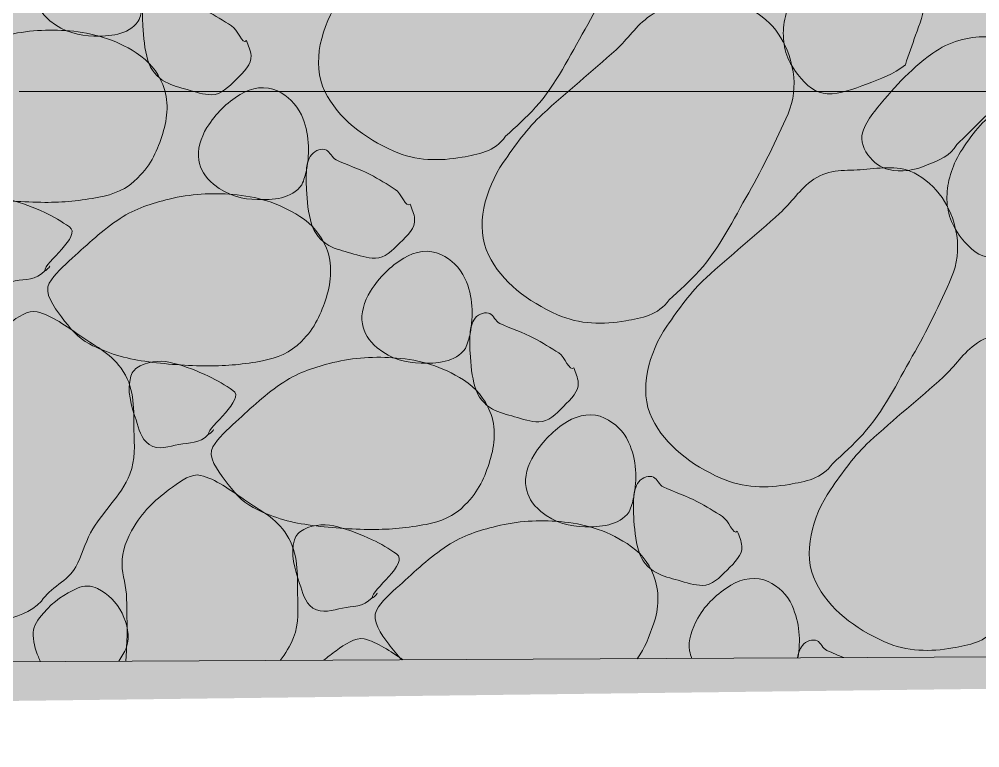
# Model space of a CAD drawing. Header units: feet. Extents: x 47819 to 50150, y 49272 to 50730.
# Drawn here: x 49366.97 to 49373.63, y 50323.34 to 50328.39 of the extents above; entities that cross this region are included whole.
import ezdxf

# ---------------------------------------------------------------- set-up
doc = ezdxf.new("R2010")
doc.units = ezdxf.units.FT
doc.header["$MEASUREMENT"] = 0
doc.linetypes.add('HIDDEN', pattern=[0.375, 0.25, -0.125])
doc.layers.add('GRID', color=254, linetype='HIDDEN')
doc.layers.add('SILT FENCE', color=200, linetype='Continuous')
doc.layers.add('Level 30', color=1, linetype='Continuous', lineweight=0)

msp = doc.modelspace()

# ---------------------------------------------------------------- linework, layer by layer
at = {"layer": 'GRID', "color": 252, "linetype": 'HIDDEN', "lineweight": 0, "ltscale": 33}
msp.add_line((47857.2219, 50327.8834), (50111.5419, 50327.8834), dxfattribs=at)
at = {"layer": 'Level 30', "color": 1, "linetype": 'Continuous', "lineweight": 0}
msp.add_line((49350.8131, 50323.8515), (49412.7562, 50324.1609), dxfattribs=at)
for points, knots in [([(49370.3406, 50327.5737), (49370.2661, 50327.4662), (49370.1486, 50327.448), (49370.0401, 50327.4288), (49369.8854, 50327.4014), (49369.7206, 50327.4022), (49369.5663, 50327.4712), (49369.3614, 50327.5628), (49369.1832, 50327.696), (49369.089, 50327.8849), (49368.9924, 50328.0787), (49369.0676, 50328.345), (49369.1916, 50328.5248), (49369.2743, 50328.6447), (49369.3569, 50328.7626), (49369.4638, 50328.8607), (49369.6311, 50329.0142), (49369.8064, 50329.1556), (49369.9729, 50329.3062), (49370.0554, 50329.3807), (49370.1075, 50329.4724), (49370.2098, 50329.543), (49370.3165, 50329.6167), (49370.4378, 50329.6014), (49370.5527, 50329.6102), (49370.6766, 50329.6197), (49370.8038, 50329.6476), (49370.9275, 50329.5749), (49371.0922, 50329.478), (49371.1737, 50329.317), (49371.1997, 50329.1541), (49371.2149, 50329.0592), (49371.2039, 50328.9538), (49371.1644, 50328.8642), (49371.0816, 50328.6766), (49370.9947, 50328.4948), (49370.8922, 50328.3162), (49370.7848, 50328.1293), (49370.6933, 50327.9357), (49370.5492, 50327.7753), (49370.484, 50327.7026), (49370.4119, 50327.6393), (49370.3406, 50327.5737)], [0, 0, 0, 0, 0.050597, 0.050597, 0.050597, 0.122728, 0.122728, 0.122728, 0.218507, 0.218507, 0.218507, 0.316787, 0.316787, 0.316787, 0.38235, 0.38235, 0.38235, 0.484937, 0.484937, 0.484937, 0.535738, 0.535738, 0.535738, 0.588733, 0.588733, 0.588733, 0.645816, 0.645816, 0.645816, 0.721809, 0.721809, 0.721809, 0.766098, 0.766098, 0.766098, 0.85889, 0.85889, 0.85889, 0.956017, 0.956017, 0.956017, 1, 1, 1, 1]), ([(49367.7964, 50328.3714), (49367.7269, 50328.2728), (49367.591, 50328.2656), (49367.4888, 50328.2688), (49367.3874, 50328.272), (49367.2859, 50328.2923), (49367.1848, 50328.3749), (49367.1235, 50328.425), (49367.0927, 50328.4805), (49367.0823, 50328.5411), (49367.0697, 50328.6134), (49367.0937, 50328.6952), (49367.1388, 50328.7673), (49367.2017, 50328.8678), (49367.2728, 50328.9369), (49367.3686, 50328.9971), (49367.4451, 50329.0452), (49367.5487, 50329.0608), (49367.6267, 50329.0219), (49367.6975, 50328.9867), (49367.758, 50328.9326), (49367.7929, 50328.8557), (49367.8498, 50328.7302), (49367.8527, 50328.5973), (49367.8283, 50328.4739), (49367.8214, 50328.4393), (49367.811, 50328.4053), (49367.7964, 50328.3714)], [0, 0, 0, 0, 0.135954, 0.135954, 0.135954, 0.270983, 0.270983, 0.270983, 0.352857, 0.352857, 0.352857, 0.450656, 0.450656, 0.450656, 0.586933, 0.586933, 0.586933, 0.695652, 0.695652, 0.695652, 0.79419, 0.79419, 0.79419, 0.954985, 0.954985, 0.954985, 1, 1, 1, 1]), ([(49373.1111, 50328.0701), (49373.027, 50328.0018), (49372.9375, 50327.9736), (49372.8424, 50327.9358), (49372.7535, 50327.9005), (49372.6593, 50327.866), (49372.5701, 50327.8686), (49372.4922, 50327.8709), (49372.4259, 50327.9254), (49372.3651, 50328.003), (49372.2857, 50328.1041), (49372.2605, 50328.2059), (49372.2661, 50328.307), (49372.2718, 50328.4109), (49372.3046, 50328.5145), (49372.3721, 50328.6181), (49372.4492, 50328.7363), (49372.5333, 50328.8512), (49372.6408, 50328.8798), (49372.7442, 50328.9073), (49372.869, 50328.8222), (49372.9767, 50328.749), (49373.0844, 50328.6757), (49373.24, 50328.6189), (49373.2419, 50328.505), (49373.2431, 50328.4299), (49373.2074, 50328.3501), (49373.1818, 50328.2752), (49373.1583, 50328.2068), (49373.1337, 50328.1387), (49373.1111, 50328.0701)], [0, 0, 0, 0, 0.099321, 0.099321, 0.099321, 0.192025, 0.192025, 0.192025, 0.273076, 0.273076, 0.273076, 0.378794, 0.378794, 0.378794, 0.48747, 0.48747, 0.48747, 0.61146, 0.61146, 0.61146, 0.73063, 0.73063, 0.73063, 0.849753, 0.849753, 0.849753, 0.928287, 0.928287, 0.928287, 1, 1, 1, 1]), ([(49368.546, 50328.237), (49368.5599, 50328.2037), (49368.5743, 50328.1683), (49368.5778, 50328.1345), (49368.5841, 50328.073), (49368.5276, 50328.0211), (49368.4753, 50327.9683), (49368.4217, 50327.9142), (49368.37, 50327.8624), (49368.3056, 50327.8622), (49368.2497, 50327.8621), (49368.1918, 50327.8813), (49368.1358, 50327.8976), (49368.0839, 50327.9127), (49368.0334, 50327.924), (49367.9838, 50327.9506), (49367.925, 50327.9822), (49367.8826, 50328.0364), (49367.8636, 50328.0991), (49367.8394, 50328.1789), (49367.8329, 50328.2587), (49367.8283, 50328.3395), (49367.8257, 50328.3842), (49367.8256, 50328.4291), (49367.8283, 50328.4739), (49367.8304, 50328.5111), (49367.8385, 50328.5458), (49367.8636, 50328.58), (49367.8877, 50328.6128), (49367.9386, 50328.6255), (49367.9661, 50328.6118), (49367.9905, 50328.5996), (49368.0055, 50328.5582), (49368.0333, 50328.5446), (49368.1089, 50328.5077), (49368.1941, 50328.4821), (49368.2702, 50328.4421), (49368.3296, 50328.4108), (49368.387, 50328.3746), (49368.4434, 50328.3395), (49368.4841, 50328.3143), (49368.5186, 50328.2057), (49368.546, 50328.237)], [0, 0, 0, 0, 0.046192, 0.046192, 0.046192, 0.130206, 0.130206, 0.130206, 0.216316, 0.216316, 0.216316, 0.290904, 0.290904, 0.290904, 0.360184, 0.360184, 0.360184, 0.442388, 0.442388, 0.442388, 0.546946, 0.546946, 0.546946, 0.604754, 0.604754, 0.604754, 0.652861, 0.652861, 0.652861, 0.699053, 0.699053, 0.699053, 0.739929, 0.739929, 0.739929, 0.850992, 0.850992, 0.850992, 0.93761, 0.93761, 0.93761, 1, 1, 1, 1]), ([(49371.4741, 50326.4403), (49371.3996, 50326.3327), (49371.2821, 50326.3145), (49371.1736, 50326.2953), (49371.0189, 50326.2679), (49370.8541, 50326.2687), (49370.6998, 50326.3377), (49370.4949, 50326.4294), (49370.3167, 50326.5625), (49370.2225, 50326.7514), (49370.1259, 50326.9452), (49370.2011, 50327.2115), (49370.3251, 50327.3913), (49370.4077, 50327.5112), (49370.4904, 50327.6291), (49370.5973, 50327.7272), (49370.7646, 50327.8807), (49370.9399, 50328.0221), (49371.1064, 50328.1727), (49371.1889, 50328.2472), (49371.241, 50328.3389), (49371.3433, 50328.4095), (49371.45, 50328.4832), (49371.5713, 50328.4679), (49371.6862, 50328.4767), (49371.81, 50328.4862), (49371.9373, 50328.5141), (49372.061, 50328.4414), (49372.2257, 50328.3445), (49372.3072, 50328.1835), (49372.3332, 50328.0206), (49372.3484, 50327.9257), (49372.3374, 50327.8203), (49372.2979, 50327.7307), (49372.2151, 50327.5431), (49372.1282, 50327.3613), (49372.0256, 50327.1827), (49371.9183, 50326.9958), (49371.8268, 50326.8022), (49371.6827, 50326.6418), (49371.6175, 50326.5691), (49371.5454, 50326.5058), (49371.4741, 50326.4403)], [0, 0, 0, 0, 0.050597, 0.050597, 0.050597, 0.122728, 0.122728, 0.122728, 0.218507, 0.218507, 0.218507, 0.316787, 0.316787, 0.316787, 0.38235, 0.38235, 0.38235, 0.484937, 0.484937, 0.484937, 0.535738, 0.535738, 0.535738, 0.588733, 0.588733, 0.588733, 0.645816, 0.645816, 0.645816, 0.721809, 0.721809, 0.721809, 0.766098, 0.766098, 0.766098, 0.85889, 0.85889, 0.85889, 0.956017, 0.956017, 0.956017, 1, 1, 1, 1]), ([(49367.7929, 50327.2859), (49367.7162, 50327.2054), (49367.6239, 50327.1706), (49367.5242, 50327.1516), (49367.3993, 50327.1278), (49367.2745, 50327.1154), (49367.1494, 50327.1162), (49367.0022, 50327.1172), (49366.8548, 50327.1275), (49366.7075, 50327.1481), (49366.5744, 50327.1667), (49366.4497, 50327.2029), (49366.3257, 50327.2683), (49366.242, 50327.3124), (49366.1897, 50327.3786), (49366.1312, 50327.4557), (49366.0775, 50327.5265), (49366.007, 50327.6232), (49366.0463, 50327.689), (49366.0836, 50327.7513), (49366.1461, 50327.8078), (49366.2054, 50327.8622), (49366.3144, 50327.9622), (49366.4136, 50328.0558), (49366.5378, 50328.138), (49366.6427, 50328.2075), (49366.7577, 50328.2425), (49366.8772, 50328.2724), (49367.0222, 50328.3086), (49367.1731, 50328.3159), (49367.3191, 50328.3042), (49367.4798, 50328.2912), (49367.6313, 50328.2487), (49367.7823, 50328.1522), (49367.8709, 50328.0955), (49367.9285, 50328.0234), (49367.9661, 50327.933), (49368.0108, 50327.8257), (49368.0004, 50327.7014), (49367.9661, 50327.5935), (49367.9305, 50327.4813), (49367.8893, 50327.3794), (49367.7929, 50327.2859)], [0, 0, 0, 0, 0.060327, 0.060327, 0.060327, 0.135919, 0.135919, 0.135919, 0.224896, 0.224896, 0.224896, 0.305284, 0.305284, 0.305284, 0.359513, 0.359513, 0.359513, 0.409373, 0.409373, 0.409373, 0.456607, 0.456607, 0.456607, 0.543329, 0.543329, 0.543329, 0.616633, 0.616633, 0.616633, 0.70561, 0.70561, 0.70561, 0.803499, 0.803499, 0.803499, 0.860951, 0.860951, 0.860951, 0.929109, 0.929109, 0.929109, 1, 1, 1, 1]), ([(49373.4667, 50327.5165), (49373.4264, 50327.4374), (49373.3408, 50327.4085), (49373.2617, 50327.375), (49373.1768, 50327.3391), (49373.0816, 50327.3213), (49372.9965, 50327.3432), (49372.9399, 50327.3578), (49372.8923, 50327.3913), (49372.8515, 50327.4458), (49372.8111, 50327.4997), (49372.7984, 50327.5669), (49372.8197, 50327.619), (49372.8378, 50327.6631), (49372.8648, 50327.7056), (49372.8975, 50327.7463), (49373.0226, 50327.9017), (49373.1311, 50328.0278), (49373.3006, 50328.1493), (49373.4149, 50328.2313), (49373.5478, 50328.2666), (49373.6683, 50328.2625), (49373.744, 50328.2598), (49373.8161, 50328.2213), (49373.8839, 50328.1529), (49373.9353, 50328.101), (49373.9559, 50328.0176), (49373.9157, 50327.9726), (49373.8806, 50327.9331), (49373.8439, 50327.8946), (49373.8061, 50327.8559), (49373.693, 50327.7398), (49373.5799, 50327.6249), (49373.4667, 50327.5165)], [0, 0, 0, 0, 0.081972, 0.081972, 0.081972, 0.169857, 0.169857, 0.169857, 0.228285, 0.228285, 0.228285, 0.286248, 0.286248, 0.286248, 0.335334, 0.335334, 0.335334, 0.522907, 0.522907, 0.522907, 0.649504, 0.649504, 0.649504, 0.729114, 0.729114, 0.729114, 0.789367, 0.789367, 0.789367, 0.842044, 0.842044, 0.842044, 1, 1, 1, 1]), ([(49368.9299, 50327.2379), (49368.8604, 50327.1394), (49368.7245, 50327.1321), (49368.6223, 50327.1353), (49368.5209, 50327.1385), (49368.4194, 50327.1588), (49368.3183, 50327.2414), (49368.257, 50327.2915), (49368.2262, 50327.347), (49368.2158, 50327.4076), (49368.2032, 50327.4799), (49368.2272, 50327.5618), (49368.2723, 50327.6338), (49368.3352, 50327.7343), (49368.4063, 50327.8034), (49368.5021, 50327.8637), (49368.5786, 50327.9117), (49368.6821, 50327.9273), (49368.7602, 50327.8884), (49368.831, 50327.8532), (49368.8915, 50327.7991), (49368.9264, 50327.7222), (49368.9833, 50327.5967), (49368.9862, 50327.4639), (49368.9617, 50327.3404), (49368.9549, 50327.3058), (49368.9445, 50327.2718), (49368.9299, 50327.2379)], [0, 0, 0, 0, 0.135954, 0.135954, 0.135954, 0.270983, 0.270983, 0.270983, 0.352857, 0.352857, 0.352857, 0.450656, 0.450656, 0.450656, 0.586933, 0.586933, 0.586933, 0.695652, 0.695652, 0.695652, 0.79419, 0.79419, 0.79419, 0.954985, 0.954985, 0.954985, 1, 1, 1, 1]), ([(49374.2445, 50326.9366), (49374.1605, 50326.8683), (49374.071, 50326.8401), (49373.9758, 50326.8023), (49373.887, 50326.767), (49373.7928, 50326.7325), (49373.7036, 50326.7351), (49373.6257, 50326.7374), (49373.5594, 50326.7919), (49373.4985, 50326.8695), (49373.4192, 50326.9706), (49373.394, 50327.0725), (49373.3996, 50327.1735), (49373.4053, 50327.2774), (49373.4381, 50327.381), (49373.5056, 50327.4846), (49373.5827, 50327.6028), (49373.6668, 50327.7177), (49373.7743, 50327.7463), (49373.8777, 50327.7738), (49374.0024, 50327.6887), (49374.1102, 50327.6155), (49374.2179, 50327.5423), (49374.3735, 50327.4854), (49374.3754, 50327.3715), (49374.3766, 50327.2964), (49374.3409, 50327.2166), (49374.3153, 50327.1417), (49374.2918, 50327.0733), (49374.2672, 50327.0053), (49374.2445, 50326.9366)], [0, 0, 0, 0, 0.099321, 0.099321, 0.099321, 0.192025, 0.192025, 0.192025, 0.273076, 0.273076, 0.273076, 0.378794, 0.378794, 0.378794, 0.48747, 0.48747, 0.48747, 0.61146, 0.61146, 0.61146, 0.73063, 0.73063, 0.73063, 0.849753, 0.849753, 0.849753, 0.928287, 0.928287, 0.928287, 1, 1, 1, 1]), ([(49369.6795, 50327.1035), (49369.6934, 50327.0702), (49369.7078, 50327.0348), (49369.7113, 50327.001), (49369.7175, 50326.9396), (49369.6611, 50326.8876), (49369.6088, 50326.8348), (49369.5551, 50326.7807), (49369.5035, 50326.7289), (49369.439, 50326.7287), (49369.3832, 50326.7286), (49369.3253, 50326.7478), (49369.2693, 50326.7641), (49369.2173, 50326.7792), (49369.1669, 50326.7905), (49369.1173, 50326.8171), (49369.0585, 50326.8487), (49369.0161, 50326.9029), (49368.9971, 50326.9656), (49368.9729, 50327.0454), (49368.9664, 50327.1252), (49368.9617, 50327.206), (49368.9592, 50327.2507), (49368.9591, 50327.2957), (49368.9617, 50327.3404), (49368.9639, 50327.3776), (49368.972, 50327.4123), (49368.9971, 50327.4465), (49369.0212, 50327.4793), (49369.0721, 50327.492), (49369.0996, 50327.4783), (49369.124, 50327.4661), (49369.139, 50327.4247), (49369.1668, 50327.4111), (49369.2424, 50327.3743), (49369.3276, 50327.3486), (49369.4037, 50327.3086), (49369.4631, 50327.2773), (49369.5204, 50327.2411), (49369.5769, 50327.206), (49369.6176, 50327.1808), (49369.6521, 50327.0722), (49369.6795, 50327.1035)], [0, 0, 0, 0, 0.046192, 0.046192, 0.046192, 0.130206, 0.130206, 0.130206, 0.216316, 0.216316, 0.216316, 0.290904, 0.290904, 0.290904, 0.360184, 0.360184, 0.360184, 0.442388, 0.442388, 0.442388, 0.546946, 0.546946, 0.546946, 0.604754, 0.604754, 0.604754, 0.652861, 0.652861, 0.652861, 0.699053, 0.699053, 0.699053, 0.739929, 0.739929, 0.739929, 0.850992, 0.850992, 0.850992, 0.93761, 0.93761, 0.93761, 1, 1, 1, 1]), ([(49372.6076, 50325.3068), (49372.533, 50325.1992), (49372.4156, 50325.181), (49372.3071, 50325.1618), (49372.1524, 50325.1344), (49371.9876, 50325.1352), (49371.8333, 50325.2042), (49371.6284, 50325.2959), (49371.4501, 50325.429), (49371.356, 50325.6179), (49371.2594, 50325.8117), (49371.3346, 50326.078), (49371.4585, 50326.2578), (49371.5412, 50326.3777), (49371.6239, 50326.4956), (49371.7308, 50326.5937), (49371.898, 50326.7472), (49372.0734, 50326.8886), (49372.2399, 50327.0392), (49372.3224, 50327.1137), (49372.3745, 50327.2054), (49372.4768, 50327.2761), (49372.5835, 50327.3497), (49372.7048, 50327.3344), (49372.8197, 50327.3432), (49372.9435, 50327.3527), (49373.0708, 50327.3806), (49373.1945, 50327.3079), (49373.3592, 50327.211), (49373.4406, 50327.05), (49373.4667, 50326.8871), (49373.4819, 50326.7922), (49373.4709, 50326.6868), (49373.4314, 50326.5972), (49373.3485, 50326.4096), (49373.2617, 50326.2278), (49373.1591, 50326.0492), (49373.0518, 50325.8623), (49372.9603, 50325.6687), (49372.8162, 50325.5083), (49372.7509, 50325.4356), (49372.6789, 50325.3723), (49372.6076, 50325.3068)], [0, 0, 0, 0, 0.050597, 0.050597, 0.050597, 0.122728, 0.122728, 0.122728, 0.218507, 0.218507, 0.218507, 0.316787, 0.316787, 0.316787, 0.38235, 0.38235, 0.38235, 0.484937, 0.484937, 0.484937, 0.535738, 0.535738, 0.535738, 0.588733, 0.588733, 0.588733, 0.645816, 0.645816, 0.645816, 0.721809, 0.721809, 0.721809, 0.766098, 0.766098, 0.766098, 0.85889, 0.85889, 0.85889, 0.956017, 0.956017, 0.956017, 1, 1, 1, 1]), ([(49368.9264, 50326.1525), (49368.8497, 50326.0719), (49368.7573, 50326.0371), (49368.6577, 50326.0181), (49368.5328, 50325.9943), (49368.408, 50325.9819), (49368.2829, 50325.9828), (49368.1357, 50325.9837), (49367.9882, 50325.994), (49367.841, 50326.0146), (49367.7079, 50326.0332), (49367.5832, 50326.0694), (49367.4591, 50326.1348), (49367.3755, 50326.1789), (49367.3232, 50326.2451), (49367.2647, 50326.3222), (49367.2109, 50326.393), (49367.1405, 50326.4898), (49367.1798, 50326.5555), (49367.2171, 50326.6178), (49367.2796, 50326.6743), (49367.3389, 50326.7287), (49367.4479, 50326.8287), (49367.5471, 50326.9223), (49367.6713, 50327.0045), (49367.7762, 50327.074), (49367.8912, 50327.109), (49368.0107, 50327.1389), (49368.1557, 50327.1751), (49368.3066, 50327.1825), (49368.4526, 50327.1707), (49368.6133, 50327.1578), (49368.7648, 50327.1152), (49368.9158, 50327.0187), (49369.0044, 50326.962), (49369.062, 50326.8899), (49369.0996, 50326.7995), (49369.1443, 50326.6922), (49369.1339, 50326.5679), (49369.0996, 50326.46), (49369.064, 50326.3478), (49369.0228, 50326.2459), (49368.9264, 50326.1525)], [0, 0, 0, 0, 0.060327, 0.060327, 0.060327, 0.135919, 0.135919, 0.135919, 0.224896, 0.224896, 0.224896, 0.305284, 0.305284, 0.305284, 0.359513, 0.359513, 0.359513, 0.409373, 0.409373, 0.409373, 0.456607, 0.456607, 0.456607, 0.543329, 0.543329, 0.543329, 0.616633, 0.616633, 0.616633, 0.70561, 0.70561, 0.70561, 0.803499, 0.803499, 0.803499, 0.860951, 0.860951, 0.860951, 0.929109, 0.929109, 0.929109, 1, 1, 1, 1]), ([(49367.1494, 50326.6425), (49367.0866, 50326.5751), (49367.0151, 50326.5853), (49366.9444, 50326.5718), (49366.8775, 50326.559), (49366.803, 50326.5272), (49366.7393, 50326.5718), (49366.6794, 50326.6137), (49366.6687, 50326.6792), (49366.6474, 50326.7415), (49366.6135, 50326.8403), (49366.5819, 50326.9479), (49366.612, 50327.0455), (49366.6214, 50327.0759), (49366.6448, 50327.1005), (49366.6757, 50327.1162), (49366.7528, 50327.1555), (49366.8375, 50327.1553), (49366.9126, 50327.1339), (49366.9924, 50327.1112), (49367.0707, 50327.0819), (49367.1494, 50327.0455), (49367.2106, 50327.0172), (49367.2677, 50326.9817), (49367.3191, 50326.9465), (49367.4104, 50326.8842), (49367.1436, 50326.6959), (49367.1494, 50326.6425), (49367.1502, 50326.6356), (49367.1942, 50326.6766), (49367.1813, 50326.6743)], [0, 0, 0, 0, 0.103475, 0.103475, 0.103475, 0.201297, 0.201297, 0.201297, 0.293367, 0.293367, 0.293367, 0.439391, 0.439391, 0.439391, 0.484772, 0.484772, 0.484772, 0.598088, 0.598088, 0.598088, 0.7187, 0.7187, 0.7187, 0.812423, 0.812423, 0.812423, 0.978533, 0.978533, 0.978533, 1, 1, 1, 1]), ([(49370.0634, 50326.1044), (49369.9939, 50326.0059), (49369.858, 50325.9987), (49369.7558, 50326.0018), (49369.6544, 50326.005), (49369.5529, 50326.0253), (49369.4518, 50326.1079), (49369.3905, 50326.158), (49369.3597, 50326.2135), (49369.3492, 50326.2741), (49369.3367, 50326.3464), (49369.3607, 50326.4283), (49369.4058, 50326.5004), (49369.4687, 50326.6008), (49369.5397, 50326.6699), (49369.6356, 50326.7302), (49369.7121, 50326.7782), (49369.8156, 50326.7938), (49369.8937, 50326.7549), (49369.9645, 50326.7197), (49370.025, 50326.6657), (49370.0599, 50326.5887), (49370.1168, 50326.4632), (49370.1197, 50326.3304), (49370.0952, 50326.2069), (49370.0884, 50326.1723), (49370.078, 50326.1383), (49370.0634, 50326.1044)], [0, 0, 0, 0, 0.135954, 0.135954, 0.135954, 0.270983, 0.270983, 0.270983, 0.352857, 0.352857, 0.352857, 0.450656, 0.450656, 0.450656, 0.586933, 0.586933, 0.586933, 0.695652, 0.695652, 0.695652, 0.79419, 0.79419, 0.79419, 0.954985, 0.954985, 0.954985, 1, 1, 1, 1]), ([(49367.1268, 50324.3529), (49367.0494, 50324.2682), (49366.9503, 50324.2501), (49366.8546, 50324.215), (49366.7585, 50324.1798), (49366.6351, 50324.11), (49366.5505, 50324.1796), (49366.5086, 50324.2142), (49366.4979, 50324.265), (49366.4798, 50324.314), (49366.4554, 50324.3798), (49366.4275, 50324.4471), (49366.4303, 50324.512), (49366.4354, 50324.6286), (49366.5337, 50324.7379), (49366.5505, 50324.8585), (49366.5647, 50324.9601), (49366.5784, 50325.063), (49366.5823, 50325.166), (49366.5867, 50325.2791), (49366.5852, 50325.3924), (49366.5823, 50325.5055), (49366.5803, 50325.585), (49366.5522, 50325.6635), (49366.5505, 50325.7423), (49366.5486, 50325.8331), (49366.5834, 50325.9191), (49366.6354, 50326.004), (49366.7071, 50326.1213), (49366.7869, 50326.1943), (49366.9005, 50326.2762), (49366.9636, 50326.3216), (49367.0325, 50326.3724), (49367.095, 50326.3575), (49367.1982, 50326.3329), (49367.2986, 50326.257), (49367.399, 50326.1878), (49367.5091, 50326.112), (49367.6154, 50326.0658), (49367.6925, 50325.9439), (49367.776, 50325.8118), (49367.763, 50325.6739), (49367.7667, 50325.5373), (49367.7695, 50325.4363), (49367.7777, 50325.3325), (49367.7385, 50325.2332), (49367.6756, 50325.0741), (49367.5414, 50324.9684), (49367.4662, 50324.8266), (49367.4266, 50324.7519), (49367.4028, 50324.6646), (49367.3637, 50324.5898), (49367.313, 50324.4926), (49367.1817, 50324.4455), (49367.1268, 50324.3529)], [0, 0, 0, 0, 0.054316, 0.054316, 0.054316, 0.108799, 0.108799, 0.108799, 0.135821, 0.135821, 0.135821, 0.172146, 0.172146, 0.172146, 0.237422, 0.237422, 0.237422, 0.292461, 0.292461, 0.292461, 0.352873, 0.352873, 0.352873, 0.395413, 0.395413, 0.395413, 0.444368, 0.444368, 0.444368, 0.51201, 0.51201, 0.51201, 0.549525, 0.549525, 0.549525, 0.611502, 0.611502, 0.611502, 0.679424, 0.679424, 0.679424, 0.752988, 0.752988, 0.752988, 0.80734, 0.80734, 0.80734, 0.894432, 0.894432, 0.894432, 0.940374, 0.940374, 0.940374, 1, 1, 1, 1]), ([(49370.813, 50325.97), (49370.8268, 50325.9367), (49370.8413, 50325.9013), (49370.8448, 50325.8675), (49370.851, 50325.8061), (49370.7945, 50325.7541), (49370.7422, 50325.7013), (49370.6886, 50325.6472), (49370.637, 50325.5954), (49370.5725, 50325.5953), (49370.5167, 50325.5951), (49370.4588, 50325.6143), (49370.4028, 50325.6306), (49370.3508, 50325.6457), (49370.3003, 50325.657), (49370.2508, 50325.6836), (49370.192, 50325.7152), (49370.1496, 50325.7694), (49370.1306, 50325.8321), (49370.1064, 50325.9119), (49370.0999, 50325.9917), (49370.0952, 50326.0726), (49370.0927, 50326.1172), (49370.0926, 50326.1622), (49370.0952, 50326.2069), (49370.0974, 50326.2441), (49370.1055, 50326.2788), (49370.1306, 50326.313), (49370.1547, 50326.3458), (49370.2056, 50326.3585), (49370.2331, 50326.3448), (49370.2575, 50326.3326), (49370.2725, 50326.2912), (49370.3003, 50326.2776), (49370.3759, 50326.2408), (49370.4611, 50326.2151), (49370.5372, 50326.1751), (49370.5965, 50326.1438), (49370.6539, 50326.1076), (49370.7104, 50326.0726), (49370.7511, 50326.0473), (49370.7856, 50325.9387), (49370.813, 50325.97)], [0, 0, 0, 0, 0.046192, 0.046192, 0.046192, 0.130206, 0.130206, 0.130206, 0.216316, 0.216316, 0.216316, 0.290904, 0.290904, 0.290904, 0.360184, 0.360184, 0.360184, 0.442388, 0.442388, 0.442388, 0.546946, 0.546946, 0.546946, 0.604754, 0.604754, 0.604754, 0.652861, 0.652861, 0.652861, 0.699053, 0.699053, 0.699053, 0.739929, 0.739929, 0.739929, 0.850992, 0.850992, 0.850992, 0.93761, 0.93761, 0.93761, 1, 1, 1, 1]), ([(49373.7411, 50324.1733), (49373.6665, 50324.0657), (49373.5491, 50324.0475), (49373.4406, 50324.0283), (49373.2859, 50324.0009), (49373.1211, 50324.0017), (49372.9668, 50324.0707), (49372.7619, 50324.1624), (49372.5836, 50324.2955), (49372.4895, 50324.4844), (49372.3929, 50324.6782), (49372.4681, 50324.9446), (49372.592, 50325.1243), (49372.6747, 50325.2442), (49372.7574, 50325.3621), (49372.8643, 50325.4602), (49373.0315, 50325.6137), (49373.2069, 50325.7551), (49373.3734, 50325.9057), (49373.4559, 50325.9802), (49373.508, 50326.0719), (49373.6103, 50326.1426), (49373.717, 50326.2162), (49373.8383, 50326.201), (49373.9532, 50326.2097), (49374.077, 50326.2192), (49374.2043, 50326.2471), (49374.328, 50326.1744), (49374.4927, 50326.0775), (49374.5741, 50325.9165), (49374.6002, 50325.7536), (49374.6154, 50325.6587), (49374.6044, 50325.5533), (49374.5649, 50325.4637), (49374.482, 50325.2761), (49374.3952, 50325.0943), (49374.2926, 50324.9157), (49374.1853, 50324.7288), (49374.0938, 50324.5352), (49373.9497, 50324.3748), (49373.8844, 50324.3021), (49373.8124, 50324.2389), (49373.7411, 50324.1733)], [0, 0, 0, 0, 0.050597, 0.050597, 0.050597, 0.122728, 0.122728, 0.122728, 0.218507, 0.218507, 0.218507, 0.316787, 0.316787, 0.316787, 0.38235, 0.38235, 0.38235, 0.484937, 0.484937, 0.484937, 0.535738, 0.535738, 0.535738, 0.588733, 0.588733, 0.588733, 0.645816, 0.645816, 0.645816, 0.721809, 0.721809, 0.721809, 0.766098, 0.766098, 0.766098, 0.85889, 0.85889, 0.85889, 0.956017, 0.956017, 0.956017, 1, 1, 1, 1]), ([(49370.0599, 50325.019), (49369.9832, 50324.9384), (49369.8908, 50324.9036), (49369.7912, 50324.8846), (49369.6663, 50324.8608), (49369.5415, 50324.8484), (49369.4164, 50324.8493), (49369.2692, 50324.8503), (49369.1217, 50324.8605), (49368.9745, 50324.8811), (49368.8414, 50324.8997), (49368.7167, 50324.9359), (49368.5926, 50325.0013), (49368.509, 50325.0454), (49368.4566, 50325.1116), (49368.3982, 50325.1887), (49368.3444, 50325.2595), (49368.274, 50325.3563), (49368.3133, 50325.422), (49368.3506, 50325.4843), (49368.4131, 50325.5408), (49368.4724, 50325.5953), (49368.5814, 50325.6952), (49368.6806, 50325.7888), (49368.8048, 50325.871), (49368.9097, 50325.9405), (49369.0247, 50325.9755), (49369.1442, 50326.0054), (49369.2892, 50326.0416), (49369.4401, 50326.049), (49369.5861, 50326.0372), (49369.7468, 50326.0243), (49369.8983, 50325.9817), (49370.0493, 50325.8852), (49370.1379, 50325.8285), (49370.1955, 50325.7564), (49370.2331, 50325.666), (49370.2778, 50325.5587), (49370.2674, 50325.4344), (49370.2331, 50325.3266), (49370.1975, 50325.2143), (49370.1563, 50325.1124), (49370.0599, 50325.019)], [0, 0, 0, 0, 0.060327, 0.060327, 0.060327, 0.135919, 0.135919, 0.135919, 0.224896, 0.224896, 0.224896, 0.305284, 0.305284, 0.305284, 0.359513, 0.359513, 0.359513, 0.409373, 0.409373, 0.409373, 0.456607, 0.456607, 0.456607, 0.543329, 0.543329, 0.543329, 0.616633, 0.616633, 0.616633, 0.70561, 0.70561, 0.70561, 0.803499, 0.803499, 0.803499, 0.860951, 0.860951, 0.860951, 0.929109, 0.929109, 0.929109, 1, 1, 1, 1]), ([(49368.2829, 50325.509), (49368.2201, 50325.4416), (49368.1486, 50325.4518), (49368.0779, 50325.4383), (49368.011, 50325.4255), (49367.9365, 50325.3938), (49367.8728, 50325.4383), (49367.8129, 50325.4802), (49367.8022, 50325.5457), (49367.7809, 50325.608), (49367.747, 50325.7068), (49367.7154, 50325.8144), (49367.7455, 50325.912), (49367.7549, 50325.9424), (49367.7783, 50325.967), (49367.8092, 50325.9828), (49367.8863, 50326.022), (49367.971, 50326.0218), (49368.046, 50326.0004), (49368.1259, 50325.9777), (49368.2042, 50325.9485), (49368.2829, 50325.912), (49368.3441, 50325.8837), (49368.4012, 50325.8482), (49368.4526, 50325.813), (49368.5438, 50325.7507), (49368.2771, 50325.5624), (49368.2829, 50325.509), (49368.2837, 50325.5021), (49368.3277, 50325.5431), (49368.3147, 50325.5408)], [0, 0, 0, 0, 0.103475, 0.103475, 0.103475, 0.201297, 0.201297, 0.201297, 0.293367, 0.293367, 0.293367, 0.439391, 0.439391, 0.439391, 0.484772, 0.484772, 0.484772, 0.598088, 0.598088, 0.598088, 0.7187, 0.7187, 0.7187, 0.812423, 0.812423, 0.812423, 0.978533, 0.978533, 0.978533, 1, 1, 1, 1]), ([(49371.1969, 50324.9709), (49371.1274, 50324.8724), (49370.9915, 50324.8652), (49370.8893, 50324.8684), (49370.7879, 50324.8715), (49370.6864, 50324.8918), (49370.5853, 50324.9744), (49370.524, 50325.0245), (49370.4932, 50325.08), (49370.4827, 50325.1406), (49370.4702, 50325.2129), (49370.4942, 50325.2948), (49370.5393, 50325.3669), (49370.6022, 50325.4673), (49370.6732, 50325.5364), (49370.7691, 50325.5967), (49370.8456, 50325.6447), (49370.9491, 50325.6603), (49371.0272, 50325.6214), (49371.098, 50325.5862), (49371.1585, 50325.5322), (49371.1934, 50325.4553), (49371.2503, 50325.3298), (49371.2532, 50325.1969), (49371.2287, 50325.0734), (49371.2219, 50325.0389), (49371.2115, 50325.0048), (49371.1969, 50324.9709)], [0, 0, 0, 0, 0.135954, 0.135954, 0.135954, 0.270983, 0.270983, 0.270983, 0.352857, 0.352857, 0.352857, 0.450656, 0.450656, 0.450656, 0.586933, 0.586933, 0.586933, 0.695652, 0.695652, 0.695652, 0.79419, 0.79419, 0.79419, 0.954985, 0.954985, 0.954985, 1, 1, 1, 1]), ([(49367.7095, 50323.9359), (49367.7124, 50323.9681), (49367.7141, 50324.0003), (49367.7158, 50324.0326), (49367.7221, 50324.1455), (49367.7178, 50324.2589), (49367.7158, 50324.372), (49367.7145, 50324.4516), (49367.6856, 50324.53), (49367.684, 50324.6088), (49367.6821, 50324.6996), (49367.7169, 50324.7856), (49367.7689, 50324.8705), (49367.8406, 50324.9878), (49367.9204, 50325.0608), (49368.034, 50325.1427), (49368.0971, 50325.1881), (49368.166, 50325.239), (49368.2285, 50325.224), (49368.3316, 50325.1994), (49368.4321, 50325.1235), (49368.5325, 50325.0543), (49368.6426, 50324.9785), (49368.7489, 50324.9323), (49368.826, 50324.8104), (49368.9095, 50324.6783), (49368.8976, 50324.5405), (49368.9002, 50324.4038), (49368.9022, 50324.3028), (49368.9122, 50324.1989), (49368.8719, 50324.0997), (49368.8478, 50324.0402), (49368.8164, 50323.9905), (49368.7801, 50323.9413)], [0, 0, 0, 0, 0.030521, 0.030521, 0.030521, 0.137497, 0.137497, 0.137497, 0.212828, 0.212828, 0.212828, 0.299517, 0.299517, 0.299517, 0.419296, 0.419296, 0.419296, 0.485728, 0.485728, 0.485728, 0.595477, 0.595477, 0.595477, 0.715753, 0.715753, 0.715753, 0.84602, 0.84602, 0.84602, 0.942266, 0.942266, 0.942266, 1, 1, 1, 1]), ([(49371.9464, 50324.8365), (49371.9603, 50324.8033), (49371.9748, 50324.7678), (49371.9783, 50324.734), (49371.9845, 50324.6726), (49371.928, 50324.6206), (49371.8757, 50324.5678), (49371.8221, 50324.5137), (49371.7705, 50324.4619), (49371.706, 50324.4618), (49371.6502, 50324.4616), (49371.5923, 50324.4808), (49371.5363, 50324.4971), (49371.4843, 50324.5122), (49371.4338, 50324.5235), (49371.3843, 50324.5502), (49371.3255, 50324.5817), (49371.2831, 50324.636), (49371.2641, 50324.6986), (49371.2399, 50324.7784), (49371.2334, 50324.8582), (49371.2287, 50324.9391), (49371.2262, 50324.9838), (49371.2261, 50325.0287), (49371.2287, 50325.0734), (49371.2309, 50325.1106), (49371.239, 50325.1453), (49371.2641, 50325.1795), (49371.2882, 50325.2123), (49371.3391, 50325.225), (49371.3666, 50325.2113), (49371.391, 50325.1991), (49371.406, 50325.1577), (49371.4338, 50325.1441), (49371.5094, 50325.1073), (49371.5946, 50325.0817), (49371.6707, 50325.0416), (49371.73, 50325.0103), (49371.7874, 50324.9741), (49371.8439, 50324.9391), (49371.8846, 50324.9138), (49371.919, 50324.8052), (49371.9464, 50324.8365)], [0, 0, 0, 0, 0.046192, 0.046192, 0.046192, 0.130206, 0.130206, 0.130206, 0.216316, 0.216316, 0.216316, 0.290904, 0.290904, 0.290904, 0.360184, 0.360184, 0.360184, 0.442388, 0.442388, 0.442388, 0.546946, 0.546946, 0.546946, 0.604754, 0.604754, 0.604754, 0.652861, 0.652861, 0.652861, 0.699053, 0.699053, 0.699053, 0.739929, 0.739929, 0.739929, 0.850992, 0.850992, 0.850992, 0.93761, 0.93761, 0.93761, 1, 1, 1, 1]), ([(49369.623, 50323.9455), (49369.5896, 50323.9793), (49369.5613, 50324.0168), (49369.5317, 50324.0552), (49369.4802, 50324.122), (49369.4109, 50324.2214), (49369.4468, 50324.2885), (49369.4809, 50324.3521), (49369.5466, 50324.4073), (49369.6059, 50324.4618), (49369.7149, 50324.5617), (49369.8141, 50324.6553), (49369.9383, 50324.7375), (49370.0432, 50324.8071), (49370.1582, 50324.842), (49370.2777, 50324.8719), (49370.4227, 50324.9082), (49370.5736, 50324.9155), (49370.7196, 50324.9037), (49370.8803, 50324.8908), (49371.0318, 50324.8482), (49371.1828, 50324.7517), (49371.2714, 50324.695), (49371.331, 50324.624), (49371.3666, 50324.5325), (49371.4089, 50324.4239), (49371.4046, 50324.2987), (49371.3666, 50324.1931), (49371.337, 50324.1106), (49371.3063, 50324.0249), (49371.2535, 50323.9536)], [0, 0, 0, 0, 0.044006, 0.044006, 0.044006, 0.120545, 0.120545, 0.120545, 0.19305, 0.19305, 0.19305, 0.326173, 0.326173, 0.326173, 0.438698, 0.438698, 0.438698, 0.575282, 0.575282, 0.575282, 0.725547, 0.725547, 0.725547, 0.813738, 0.813738, 0.813738, 0.918364, 0.918364, 0.918364, 1, 1, 1, 1]), ([(49369.4164, 50324.3755), (49369.3536, 50324.3081), (49369.282, 50324.3183), (49369.2114, 50324.3048), (49369.1445, 50324.292), (49369.0699, 50324.2603), (49369.0063, 50324.3048), (49368.9464, 50324.3467), (49368.9357, 50324.4122), (49368.9144, 50324.4745), (49368.8805, 50324.5733), (49368.8489, 50324.6809), (49368.879, 50324.7785), (49368.8884, 50324.8089), (49368.9118, 50324.8336), (49368.9427, 50324.8493), (49369.0198, 50324.8885), (49369.1045, 50324.8883), (49369.1795, 50324.8669), (49369.2594, 50324.8442), (49369.3377, 50324.815), (49369.4164, 50324.7785), (49369.4776, 50324.7503), (49369.5347, 50324.7147), (49369.5861, 50324.6796), (49369.6773, 50324.6173), (49369.4105, 50324.4289), (49369.4164, 50324.3755), (49369.4172, 50324.3686), (49369.4612, 50324.4096), (49369.4482, 50324.4073)], [0, 0, 0, 0, 0.103475, 0.103475, 0.103475, 0.201297, 0.201297, 0.201297, 0.293367, 0.293367, 0.293367, 0.439391, 0.439391, 0.439391, 0.484772, 0.484772, 0.484772, 0.598088, 0.598088, 0.598088, 0.7187, 0.7187, 0.7187, 0.812423, 0.812423, 0.812423, 0.978533, 0.978533, 0.978533, 1, 1, 1, 1]), ([(49371.6308, 50323.9555), (49371.6242, 50323.9725), (49371.6194, 50323.9899), (49371.6162, 50324.0071), (49371.6023, 50324.082), (49371.6308, 50324.1582), (49371.6728, 50324.2334), (49371.7313, 50324.3381), (49371.8067, 50324.4029), (49371.9026, 50324.4632), (49371.9791, 50324.5112), (49372.0828, 50324.5269), (49372.1607, 50324.4879), (49372.2313, 50324.4526), (49372.2945, 50324.3993), (49372.3269, 50324.3218), (49372.377, 50324.2015), (49372.3882, 50324.0785), (49372.3658, 50323.9592)], [0, 0, 0, 0, 0.036449, 0.036449, 0.036449, 0.195029, 0.195029, 0.195029, 0.415998, 0.415998, 0.415998, 0.592282, 0.592282, 0.592282, 0.75206, 0.75206, 0.75206, 1, 1, 1, 1]), ([(49367.1189, 50323.933), (49367.1139, 50323.9437), (49367.109, 50323.9545), (49367.1042, 50323.9654), (49367.0805, 50324.0182), (49367.0659, 50324.0795), (49367.0688, 50324.1351), (49367.0714, 50324.1837), (49367.1025, 50324.2266), (49367.1395, 50324.2694), (49367.211, 50324.3522), (49367.2873, 50324.4031), (49367.3764, 50324.4427), (49367.4183, 50324.4613), (49367.4717, 50324.4618), (49367.5143, 50324.4391), (49367.5884, 50324.3998), (49367.6455, 50324.3474), (49367.684, 50324.2694), (49367.7223, 50324.1918), (49367.7388, 50324.1083), (49367.7158, 50324.0326)], [0, 0, 0, 0, 0.027988, 0.027988, 0.027988, 0.164359, 0.164359, 0.164359, 0.283795, 0.283795, 0.283795, 0.514664, 0.514664, 0.514664, 0.623172, 0.623172, 0.623172, 0.811976, 0.811976, 0.811976, 1, 1, 1, 1]), ([(49369.0811, 50323.9428), (49369.109, 50323.966), (49369.137, 50323.9874), (49369.1675, 50324.0092), (49369.2266, 50324.0515), (49369.2992, 50324.1054), (49369.362, 50324.0905), (49369.4529, 50324.069), (49369.5463, 50324.0038), (49369.6305, 50323.9455)], [0, 0, 0, 0, 0.174389, 0.174389, 0.174389, 0.511673, 0.511673, 0.511673, 1, 1, 1, 1]), ([(49372.364, 50323.9592), (49372.3679, 50323.99), (49372.3773, 50324.0182), (49372.3976, 50324.046), (49372.421, 50324.0781), (49372.4725, 50324.0912), (49372.5001, 50324.0778), (49372.5246, 50324.066), (49372.5384, 50324.0232), (49372.5673, 50324.0106), (49372.6062, 50323.9937), (49372.6454, 50323.9765), (49372.685, 50323.9608)], [0, 0, 0, 0, 0.219939, 0.219939, 0.219939, 0.473542, 0.473542, 0.473542, 0.697961, 0.697961, 0.697961, 1, 1, 1, 1])]:
    msp.add_open_spline(points, degree=3, knots=knots, dxfattribs=at)
msp.add_open_spline([(49367.7158, 50324.0326), (49367.6991, 50323.9971), (49367.6807, 50323.9674), (49367.6615, 50323.9357)], degree=3, dxfattribs=at)
at = {"layer": 'SILT FENCE', "linetype": 'Continuous', "lineweight": 0, "const_width": 6}
msp.add_lwpolyline([(49340.6929, 50326.3362), (49421.6647, 50327.3396)], dxfattribs=at)

doc.saveas('drawing.dxf')
